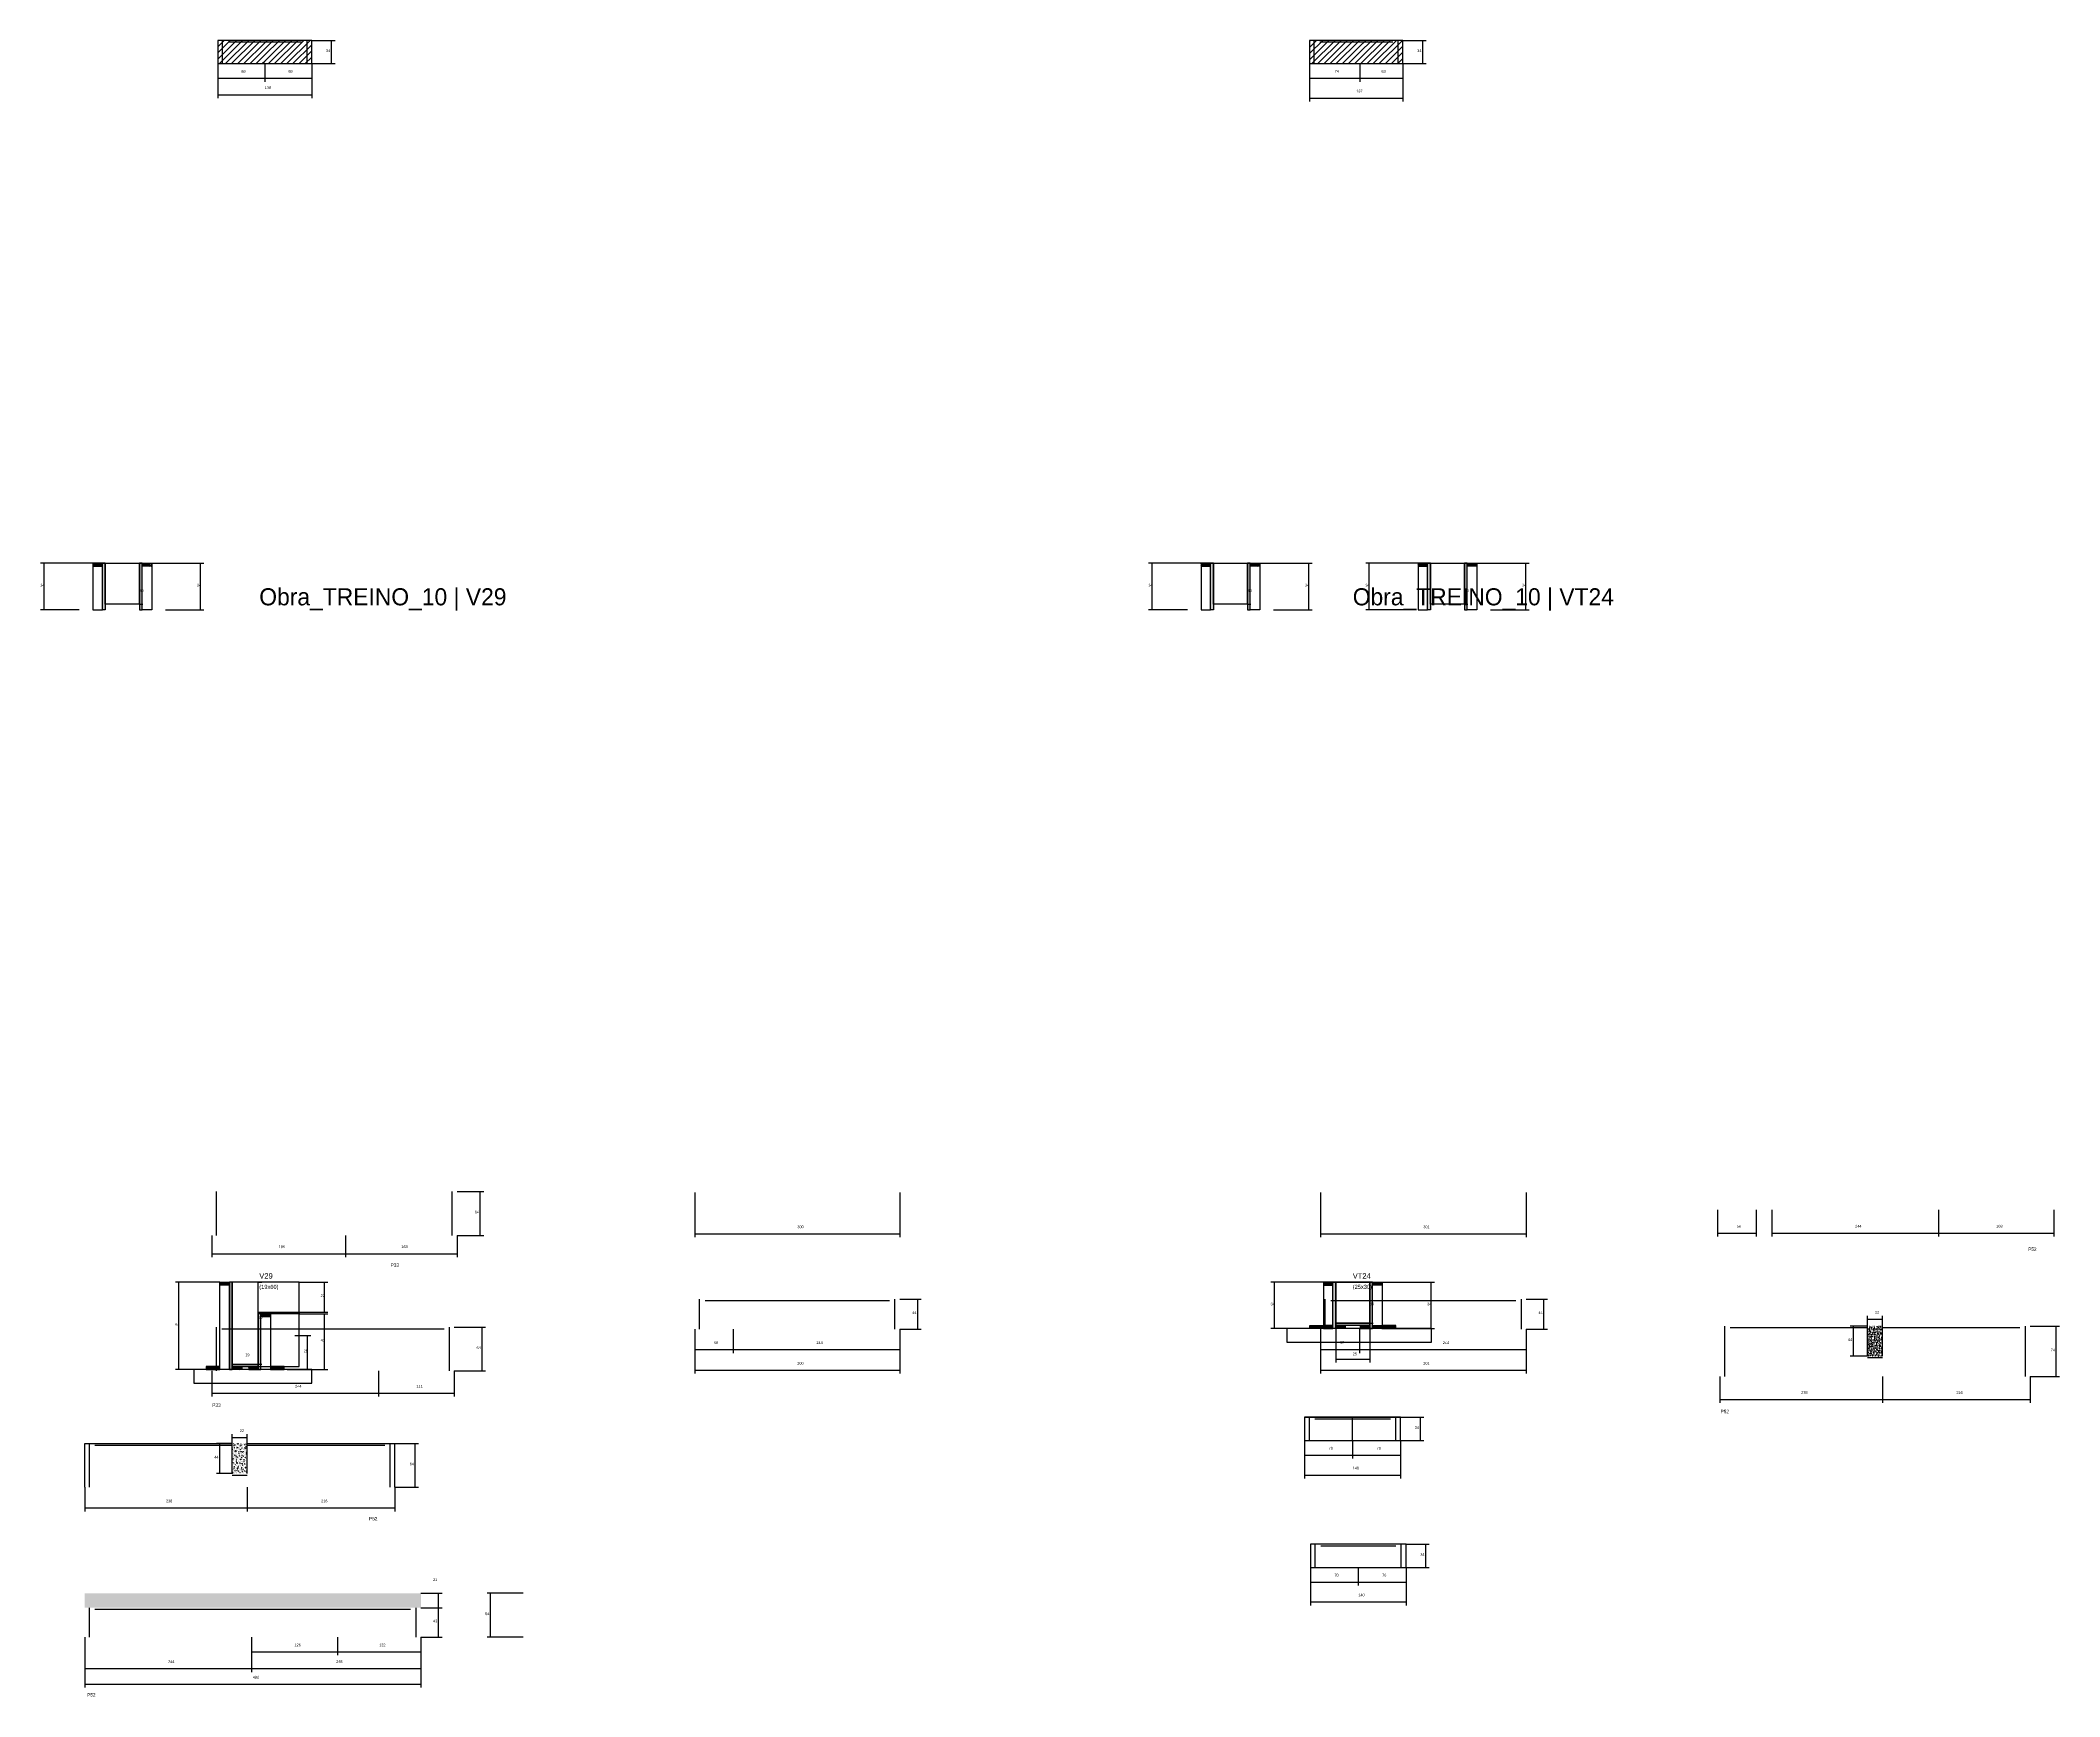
# Model space of a CAD drawing. Header units: metres. Extents: x -65046 to 21926, y -45195 to 1016.
# Drawn here: x 10880 to 13834, y -22606 to -20184 of the extents above; entities that cross this region are included whole.
import ezdxf

# ---------------------------------------------------------------- set-up
doc = ezdxf.new("R2010")
doc.units = ezdxf.units.M
for name, color, linetype in [('CONCRETO', 251, 'Continuous'), ('COTA', 241, 'Continuous'), ('Escoras', 2, 'Continuous'), ('Hachura', 253, 'Continuous'), ('LABEL_ID', 3, 'Continuous'), ('Madeira', 126, 'Continuous'), ('NOMENCLATURA', 7, 'Continuous'), ('Painéis', 200, 'Continuous'), ('SARR_2.2x7', 40, 'Continuous'), ('Texto Seção', 7, 'Continuous')]:
    doc.layers.add(name, color=color, linetype=linetype)

msp = doc.modelspace()

# ---------------------------------------------------------------- hatches: boundary and pattern name
at = {"layer": 'COTA'}
h = msp.add_hatch(dxfattribs=at)
h.set_pattern_fill('AR-CONC', scale=0.03)
h.paths.add_polyline_path([(13553.2, -22064.3), (13553.2, -22108.3), (13575.2, -22108.3), (13575.2, -22064.3)])
h = msp.add_hatch(dxfattribs=at)
h.set_pattern_fill('AR-CONC', scale=0.03)
h.paths.add_polyline_path([(11160.5, -22280.2), (11182.5, -22280.2), (11182.5, -22236.2), (11160.5, -22236.2)])
h = msp.add_hatch(dxfattribs=at)
h.set_pattern_fill('AR-CONC', scale=0.03)
h.paths.add_polyline_path([(10944.5, -22455.3), (10944.5, -22476.5), (11436.5, -22476.5), (11436.5, -22455.3)])
at = {"layer": 'Hachura'}
h = msp.add_hatch(dxfattribs=at)
h.set_pattern_fill('ANSI31', scale=2)
h.paths.add_polyline_path([(11139.3, -20183.5), (11139.3, -20217.5), (11208.1, -20217.5), (11208.1, -20183.5)])
h = msp.add_hatch(dxfattribs=at)
h.set_pattern_fill('ANSI31', scale=2)
h.paths.add_polyline_path([(11208.1, -20183.5), (11208.1, -20217.5), (11276.9, -20217.5), (11276.9, -20183.5)])
h = msp.add_hatch(dxfattribs=at)
h.set_pattern_fill('ANSI31', scale=2)
h.paths.add_polyline_path([(12736.7, -20183.5), (12736.7, -20217.5), (12810.6, -20217.5), (12810.6, -20183.5)])
h = msp.add_hatch(dxfattribs=at)
h.set_pattern_fill('ANSI31', scale=2)
h.paths.add_polyline_path([(12810.6, -20183.5), (12810.6, -20217.5), (12873.5, -20217.5), (12873.5, -20183.5)])
h = msp.add_hatch(dxfattribs=at)
h.set_pattern_fill('ANSI31', scale=0.5)
h.paths.add_polyline_path([(10970.6, -20952.9), (10970.6, -20948.5), (10970.6, -20948.5), (10956.6, -20948.5), (10956.6, -20948.5), (10956.6, -20952.9), (10956.6, -20952.9), (10970.6, -20952.9)])
h = msp.add_hatch(color=8, dxfattribs=at)
h.dxf.hatch_style = 1
h.paths.add_polyline_path([(10970.6, -20948.5), (10974.6, -20948.5), (10974.6, -20948.5), (10974.6, -21016.5), (10974.6, -21016.5), (10970.6, -21016.5), (10970.6, -21016.5), (10970.6, -20948.5)])
h = msp.add_hatch(color=8, dxfattribs=at)
h.dxf.hatch_style = 1
h.paths.add_polyline_path([(11028.6, -20948.5), (11024.6, -20948.5), (11024.6, -20948.5), (11024.6, -21016.5), (11024.6, -21016.5), (11028.6, -21016.5), (11028.6, -21016.5), (11028.6, -20948.5)])
h = msp.add_hatch(dxfattribs=at)
h.set_pattern_fill('ANSI31', scale=0.5)
h.paths.add_polyline_path([(11028.6, -20952.9), (11028.6, -20948.5), (11028.6, -20948.5), (11042.6, -20948.5), (11042.6, -20948.5), (11042.6, -20952.9), (11042.6, -20952.9), (11028.6, -20952.9)])
h = msp.add_hatch(dxfattribs=at)
h.set_pattern_fill('ANSI31', scale=0.5)
h.paths.add_polyline_path([(12592, -20952.9), (12592, -20948.5), (12592, -20948.5), (12578, -20948.5), (12578, -20948.5), (12578, -20952.9), (12578, -20952.9), (12592, -20952.9)])
h = msp.add_hatch(color=8, dxfattribs=at)
h.dxf.hatch_style = 1
h.paths.add_polyline_path([(12592, -20948.5), (12596, -20948.5), (12596, -20948.5), (12596, -21016.5), (12596, -21016.5), (12592, -21016.5), (12592, -21016.5), (12592, -20948.5)])
h = msp.add_hatch(color=8, dxfattribs=at)
h.dxf.hatch_style = 1
h.paths.add_polyline_path([(12650, -20948.5), (12646, -20948.5), (12646, -20948.5), (12646, -21016.5), (12646, -21016.5), (12650, -21016.5), (12650, -21016.5), (12650, -20948.5)])
h = msp.add_hatch(dxfattribs=at)
h.set_pattern_fill('ANSI31', scale=0.5)
h.paths.add_polyline_path([(12650, -20952.9), (12650, -20948.5), (12650, -20948.5), (12664, -20948.5), (12664, -20948.5), (12664, -20952.9), (12664, -20952.9), (12650, -20952.9)])
h = msp.add_hatch(dxfattribs=at)
h.set_pattern_fill('ANSI31', scale=0.5)
h.paths.add_polyline_path([(12909.6, -20952.9), (12909.6, -20948.5), (12909.6, -20948.5), (12895.6, -20948.5), (12895.6, -20948.5), (12895.6, -20952.9), (12895.6, -20952.9), (12909.6, -20952.9)])
h = msp.add_hatch(color=8, dxfattribs=at)
h.dxf.hatch_style = 1
h.paths.add_polyline_path([(12909.6, -20948.5), (12913.6, -20948.5), (12913.6, -20948.5), (12913.6, -21016.5), (12913.6, -21016.5), (12909.6, -21016.5), (12909.6, -21016.5), (12909.6, -20948.5)])
h = msp.add_hatch(color=8, dxfattribs=at)
h.dxf.hatch_style = 1
h.paths.add_polyline_path([(12967.6, -20948.5), (12963.6, -20948.5), (12963.6, -20948.5), (12963.6, -21016.5), (12963.6, -21016.5), (12967.6, -21016.5), (12967.6, -21016.5), (12967.6, -20948.5)])
h = msp.add_hatch(dxfattribs=at)
h.set_pattern_fill('ANSI31', scale=0.5)
h.paths.add_polyline_path([(12967.6, -20952.9), (12967.6, -20948.5), (12967.6, -20948.5), (12981.6, -20948.5), (12981.6, -20948.5), (12981.6, -20952.9), (12981.6, -20952.9), (12967.6, -20952.9)])
h = msp.add_hatch(dxfattribs=at)
h.set_pattern_fill('ANSI31', scale=0.5)
h.paths.add_polyline_path([(11142.5, -22004.4), (11142.5, -22000), (11142.5, -22000), (11156.5, -22000), (11156.5, -22000), (11156.5, -22004.4), (11156.5, -22004.4), (11142.5, -22004.4)])
h = msp.add_hatch(color=8, dxfattribs=at)
h.dxf.hatch_style = 1
h.paths.add_polyline_path([(11160.5, -22000), (11156.5, -22000), (11156.5, -22000), (11156.5, -22128), (11156.5, -22128), (11160.5, -22128), (11160.5, -22128), (11160.5, -22000)])
h = msp.add_hatch(dxfattribs=at)
h.set_pattern_fill('ANSI31', scale=0.5)
h.paths.add_polyline_path([(12771, -22004.4), (12771, -22000), (12771, -22000), (12757, -22000), (12757, -22000), (12757, -22004.4), (12757, -22004.4), (12771, -22004.4)])
h = msp.add_hatch(color=8, dxfattribs=at)
h.dxf.hatch_style = 1
h.paths.add_polyline_path([(12771, -22000), (12775, -22000), (12775, -22000), (12775, -22068), (12775, -22068), (12771, -22068), (12771, -22068), (12771, -22000)])
h = msp.add_hatch(color=8, dxfattribs=at)
h.dxf.hatch_style = 1
h.paths.add_polyline_path([(12829, -22000), (12825, -22000), (12825, -22000), (12825, -22068), (12825, -22068), (12829, -22068), (12829, -22068), (12829, -22000)])
h = msp.add_hatch(dxfattribs=at)
h.set_pattern_fill('ANSI31', scale=0.5)
h.paths.add_polyline_path([(12829, -22004.4), (12829, -22000), (12829, -22000), (12843, -22000), (12843, -22000), (12843, -22004.4), (12843, -22004.4), (12829, -22004.4)])
h = msp.add_hatch(color=8, dxfattribs=at)
h.dxf.hatch_style = 1
h.paths.add_polyline_path([(11198.5, -22046.4), (11198.5, -22044), (11198.5, -22044), (11258.5, -22044), (11258.5, -22044), (11258.5, -22046.4), (11258.5, -22046.4), (11198.5, -22046.4)])
h = msp.add_hatch(color=8, dxfattribs=at)
h.dxf.hatch_style = 1
h.paths.add_polyline_path([(11202.5, -22046.4), (11198.5, -22046.4), (11198.5, -22046.4), (11198.5, -22128), (11198.5, -22128), (11202.5, -22128), (11202.5, -22128), (11202.5, -22046.4)])
h = msp.add_hatch(dxfattribs=at)
h.set_pattern_fill('ANSI31', scale=0.5)
h.paths.add_polyline_path([(11202.5, -22050.8), (11202.5, -22046.4), (11202.5, -22046.4), (11216.5, -22046.4), (11216.5, -22046.4), (11216.5, -22050.8), (11216.5, -22050.8), (11202.5, -22050.8)])
h = msp.add_hatch(dxfattribs=at)
h.set_pattern_fill('ANSI31', scale=0.5)
h.paths.add_polyline_path([(12737, -22068), (12737, -22063.6), (12737, -22063.6), (12757, -22063.6), (12757, -22063.6), (12757, -22068), (12757, -22068), (12737, -22068)])
h = msp.add_hatch(dxfattribs=at)
h.set_pattern_fill('ANSI31', scale=0.5)
h.paths.add_polyline_path([(12771, -22068), (12771, -22063.6), (12771, -22063.6), (12757, -22063.6), (12757, -22063.6), (12757, -22068), (12757, -22068), (12771, -22068)])
h = msp.add_hatch(color=8, dxfattribs=at)
h.dxf.hatch_style = 1
h.paths.add_polyline_path([(12775, -22063.6), (12775, -22060), (12775, -22060), (12825, -22060), (12825, -22060), (12825, -22063.6), (12825, -22063.6), (12775, -22063.6)])
h = msp.add_hatch(dxfattribs=at)
h.set_pattern_fill('ANSI31', scale=0.5)
h.paths.add_polyline_path([(12775, -22068), (12775, -22063.6), (12775, -22063.6), (12789, -22063.6), (12789, -22063.6), (12789, -22068), (12789, -22068), (12775, -22068)])
h = msp.add_hatch(dxfattribs=at)
h.set_pattern_fill('ANSI31', scale=0.5)
h.paths.add_polyline_path([(12825, -22068), (12825, -22063.6), (12825, -22063.6), (12811, -22063.6), (12811, -22063.6), (12811, -22068), (12811, -22068), (12825, -22068)])
h = msp.add_hatch(dxfattribs=at)
h.set_pattern_fill('ANSI31', scale=0.5)
h.paths.add_polyline_path([(12829, -22068), (12829, -22063.6), (12829, -22063.6), (12843, -22063.6), (12843, -22063.6), (12843, -22068), (12843, -22068), (12829, -22068)])
h = msp.add_hatch(dxfattribs=at)
h.set_pattern_fill('ANSI31', scale=0.5)
h.paths.add_polyline_path([(12863, -22068), (12863, -22063.6), (12863, -22063.6), (12843, -22063.6), (12843, -22063.6), (12843, -22068), (12843, -22068), (12863, -22068)])
h = msp.add_hatch(dxfattribs=at)
h.set_pattern_fill('ANSI31', scale=0.5)
h.paths.add_polyline_path([(11142.5, -22128), (11142.5, -22123.6), (11142.5, -22123.6), (11122.5, -22123.6), (11122.5, -22123.6), (11122.5, -22128), (11122.5, -22128), (11142.5, -22128)])
h = msp.add_hatch(color=8, dxfattribs=at)
h.dxf.hatch_style = 1
h.paths.add_polyline_path([(11160.5, -22123.6), (11160.5, -22120), (11160.5, -22120), (11198.5, -22120), (11198.5, -22120), (11198.5, -22123.6), (11198.5, -22123.6), (11160.5, -22123.6)])
h = msp.add_hatch(dxfattribs=at)
h.set_pattern_fill('ANSI31', scale=0.5)
h.paths.add_polyline_path([(11160.5, -22128), (11160.5, -22123.6), (11160.5, -22123.6), (11174.5, -22123.6), (11174.5, -22123.6), (11174.5, -22128), (11174.5, -22128), (11160.5, -22128)])
h = msp.add_hatch(dxfattribs=at)
h.set_pattern_fill('ANSI31', scale=0.5)
h.paths.add_polyline_path([(11198.5, -22128), (11198.5, -22123.6), (11198.5, -22123.6), (11184.5, -22123.6), (11184.5, -22123.6), (11184.5, -22128), (11184.5, -22128), (11198.5, -22128)])
h = msp.add_hatch(dxfattribs=at)
h.set_pattern_fill('ANSI31', scale=0.5)
h.paths.add_polyline_path([(11236.5, -22128), (11236.5, -22123.6), (11236.5, -22123.6), (11216.5, -22123.6), (11216.5, -22123.6), (11216.5, -22128), (11216.5, -22128), (11236.5, -22128)])

# ---------------------------------------------------------------- linework, layer by layer
at = {"layer": 'CONCRETO'}
for points in [[(10974.6, -20948.5), (10974.6, -20948.5), (10974.6, -20948.5), (10974.6, -20948.5), (11024.6, -20948.5), (11024.6, -20948.5), (11024.6, -20948.5), (11024.6, -21008.5), (10974.6, -21008.5), (10974.6, -20948.5)], [(12596, -20948.5), (12596, -20948.5), (12596, -20948.5), (12596, -20948.5), (12646, -20948.5), (12646, -20948.5), (12646, -20948.5), (12646, -21008.5), (12596, -21008.5), (12596, -20948.5)], [(12913.6, -20948.5), (12913.6, -20948.5), (12913.6, -20948.5), (12913.6, -20948.5), (12963.6, -20948.5), (12963.6, -20948.5), (12963.6, -20948.5), (12963.6, -21008.5), (12913.6, -21008.5), (12913.6, -20948.5)], [(11198.5, -22044), (11258.5, -22044), (11258.5, -22000), (11198.5, -22000), (11198.5, -22000), (11160.5, -22000), (11160.5, -22123.6), (11160.5, -22123.6), (11160.5, -22120), (11198.5, -22120)], [(11160.5, -22123.6), (11258.5, -22123.6), (11258.5, -22000), (11160.5, -22000)], [(12775, -22000), (12775, -22000), (12775, -22000), (12775, -22000), (12825, -22000), (12825, -22000), (12825, -22000), (12825, -22060), (12775, -22060), (12775, -22000)], [(12775, -22060), (12825, -22060), (12825, -22000), (12775, -22000)]]:
    msp.add_lwpolyline(points, close=True, dxfattribs=at)
at = {"layer": 'COTA'}
for p, q in [((11276.9, -20183.5), (11310.9, -20183.5)), ((11305.9, -20217.5), (11305.9, -20183.5)), ((12873.5, -20183.5), (12907.4, -20183.5)), ((12902.4, -20217.5), (12902.4, -20183.5)), ((11139.3, -20217.5), (11139.3, -20268.1)), ((11139.3, -20217.5), (11139.3, -20243.9)), ((11139.3, -20238.9), (11208.1, -20238.9)), ((11208.1, -20217.5), (11208.1, -20243.9)), ((11208.1, -20217.5), (11208.1, -20243.9)), ((11208.1, -20238.9), (11276.9, -20238.9)), ((11276.9, -20217.5), (11310.9, -20217.5)), ((11276.9, -20217.5), (11276.9, -20268.1)), ((11276.9, -20217.5), (11276.9, -20243.9)), ((12736.7, -20217.5), (12736.7, -20273)), ((12736.7, -20217.5), (12736.7, -20243.9)), ((12736.7, -20238.9), (12810.6, -20238.9)), ((12810.6, -20217.5), (12810.6, -20243.9)), ((12810.6, -20217.5), (12810.6, -20243.9)), ((12810.6, -20238.9), (12873.5, -20238.9)), ((12873.5, -20217.5), (12907.4, -20217.5)), ((12873.5, -20217.5), (12873.5, -20273)), ((12873.5, -20217.5), (12873.5, -20243.9)), ((11139.3, -20263.1), (11276.9, -20263.1)), ((12736.7, -20268), (12873.5, -20268)), ((10974.6, -20948.5), (10880, -20948.5)), ((10885, -21016.5), (10885, -20948.5)), ((11024.6, -21008.5), (11024.6, -20948.5)), ((11024.6, -20948.5), (11029.6, -20948.5)), ((11042.6, -20948.5), (11119.1, -20948.5)), ((11114.1, -21016.5), (11114.1, -20948.5)), ((12596, -20948.5), (12501.3, -20948.5)), ((12506.3, -21016.5), (12506.3, -20948.5)), ((12646, -21008.5), (12646, -20948.5)), ((12646, -20948.5), (12651, -20948.5)), ((12664, -20948.5), (12740.5, -20948.5)), ((12735.5, -21016.5), (12735.5, -20948.5)), ((12913.6, -20948.5), (12818.9, -20948.5)), ((12823.9, -21016.5), (12823.9, -20948.5)), ((12963.6, -21008.5), (12963.6, -20948.5)), ((12963.6, -20948.5), (12968.6, -20948.5)), ((12981.6, -20948.5), (13058.1, -20948.5)), ((13053.1, -21016.5), (13053.1, -20948.5)), ((10936.6, -21016.5), (10880, -21016.5)), ((11024.6, -21008.5), (11029.6, -21008.5)), ((11062.6, -21016.5), (11119.1, -21016.5)), ((12558, -21016.5), (12501.3, -21016.5)), ((12646, -21008.5), (12651, -21008.5)), ((12684, -21016.5), (12740.5, -21016.5)), ((12875.6, -21016.5), (12818.9, -21016.5)), ((12963.6, -21008.5), (12968.6, -21008.5)), ((13001.6, -21016.5), (13058.1, -21016.5)), ((11489.4, -21867.7), (11528.4, -21867.7)), ((11523.4, -21931.7), (11523.4, -21867.7)), ((11837.2, -21869.2), (11837.2, -21934.4)), ((12137.2, -21869.2), (12137.2, -21934.4)), ((12752.7, -21869.2), (12752.7, -21934.4)), ((13053.7, -21869.2), (13053.7, -21934.4)), ((13333.7, -21894.4), (13333.7, -21933.4)), ((13390.2, -21894.4), (13390.2, -21933.4)), ((13413.2, -21894.4), (13413.2, -21933.4)), ((13657.2, -21894.4), (13657.2, -21933.4)), ((13657.2, -21894.4), (13657.2, -21933.4)), ((13825.7, -21894.4), (13825.7, -21933.4)), ((11130.4, -21931.7), (11130.4, -21963.6)), ((11326.4, -21931.7), (11326.4, -21963.6)), ((11326.4, -21931.7), (11326.4, -21963.6)), ((11489.4, -21931.7), (11489.4, -21963.6)), ((11489.4, -21931.7), (11528.4, -21931.7)), ((11837.2, -21929.4), (12137.2, -21929.4)), ((12752.7, -21929.4), (13053.7, -21929.4)), ((13333.7, -21928.4), (13390.2, -21928.4)), ((13413.2, -21928.4), (13657.2, -21928.4)), ((13657.2, -21928.4), (13825.7, -21928.4)), ((11130.4, -21958.6), (11326.4, -21958.6)), ((11326.4, -21958.6), (11489.4, -21958.6)), ((11142.5, -22000), (11077.5, -22000)), ((11082.5, -22128), (11082.5, -22000)), ((11198.5, -22120), (11198.5, -22000)), ((11198.5, -22000), (11203.5, -22000)), ((11258.5, -22000), (11300.2, -22000)), ((11295.2, -22044), (11295.2, -22000)), ((12775, -22000), (12680.3, -22000)), ((12685.3, -22068), (12685.3, -22000)), ((12825, -22060), (12825, -22000)), ((12825, -22000), (12830, -22000)), ((12843, -22000), (12919.5, -22000)), ((12914.5, -22068), (12914.5, -22000)), ((12137.2, -22024.8), (12168.4, -22024.8)), ((12163.4, -22068.8), (12163.4, -22024.8)), ((13053.7, -22024.8), (13084.8, -22024.8)), ((13079.8, -22068.8), (13079.8, -22024.8)), ((11258.5, -22044), (11300.2, -22044)), ((11258.5, -22046.4), (11300.2, -22046.4)), ((11295.2, -22128), (11295.2, -22046.4)), ((11485.4, -22066.1), (11531, -22066.1)), ((11526, -22130.1), (11526, -22066.1)), ((11837.2, -22068.8), (11837.2, -22134)), ((11837.2, -22068.8), (11837.2, -22103.9)), ((11893.2, -22068.8), (11893.2, -22103.9)), ((11893.2, -22068.8), (11893.2, -22103.9)), ((12137.2, -22068.8), (12137.2, -22134)), ((12137.2, -22068.8), (12137.2, -22103.9)), ((12137.2, -22068.8), (12168.4, -22068.8)), ((12737, -22068), (12680.3, -22068)), ((12752.7, -22068.8), (12752.7, -22134)), ((12752.7, -22068.8), (12752.7, -22103.9)), ((12775, -22063.6), (12775, -22117.7)), ((12809.7, -22068.8), (12809.7, -22103.9)), ((12809.7, -22068.8), (12809.7, -22103.9)), ((12825, -22060), (12830, -22060)), ((12825, -22063.6), (12825, -22117.7)), ((12863, -22068), (12919.5, -22068)), ((13053.7, -22068.8), (13053.7, -22134)), ((13053.7, -22068.8), (13053.7, -22103.9)), ((13053.7, -22068.8), (13084.8, -22068.8)), ((13553.2, -22064.3), (13527.6, -22064.3)), ((13532.6, -22108.3), (13532.6, -22064.3)), ((13553.2, -22108.3), (13553.2, -22049.2)), ((13553.2, -22054.2), (13575.2, -22054.2)), ((13575.2, -22108.3), (13575.2, -22049.2)), ((13791.2, -22064.3), (13834.3, -22064.3)), ((13829.3, -22138.3), (13829.3, -22064.3)), ((11251.8, -22078.1), (11275.4, -22078.1)), ((11270.4, -22128), (11270.4, -22078.1)), ((11837.2, -22098.9), (11893.2, -22098.9)), ((11893.2, -22098.9), (12137.2, -22098.9)), ((12752.7, -22098.9), (12809.7, -22098.9)), ((12809.7, -22098.9), (13053.7, -22098.9)), ((11142.5, -22128), (11077.5, -22128)), ((11160.5, -22128), (11160.5, -22115)), ((11160.5, -22120), (11198.5, -22120)), ((11198.5, -22128), (11198.5, -22115)), ((11198.5, -22120), (11203.5, -22120)), ((11240.9, -22128), (11300.2, -22128)), ((11251.8, -22128), (11275.4, -22128)), ((11837.2, -22129), (12137.2, -22129)), ((12752.7, -22129), (13053.7, -22129)), ((12775, -22112.7), (12825, -22112.7)), ((13553.2, -22108.3), (13527.6, -22108.3)), ((11130.4, -22130.1), (11130.4, -22167.5)), ((11374.4, -22130.1), (11374.4, -22167.5)), ((11374.4, -22130.1), (11374.4, -22167.5)), ((11485.4, -22130.1), (11485.4, -22167.5)), ((11485.4, -22130.1), (11531, -22130.1)), ((13337.2, -22138.3), (13337.2, -22176.9)), ((13575.2, -22138.3), (13575.2, -22176.9)), ((13575.2, -22138.3), (13575.2, -22176.9)), ((13791.2, -22138.3), (13834.3, -22138.3)), ((13791.2, -22138.3), (13791.2, -22176.9)), ((11130.4, -22162.5), (11374.4, -22162.5)), ((11374.4, -22162.5), (11485.4, -22162.5)), ((13337.2, -22171.9), (13575.2, -22171.9)), ((13575.2, -22171.9), (13791.2, -22171.9)), ((12870, -22197.8), (12903.9, -22197.8)), ((12898.9, -22231.8), (12898.9, -22197.8)), ((11160.5, -22236.2), (11137.2, -22236.2)), ((11142.2, -22280.2), (11142.2, -22236.2)), ((11160.5, -22236.2), (11160.5, -22222.4)), ((11160.5, -22227.4), (11182.5, -22227.4)), ((11182.5, -22236.2), (11182.5, -22222.4)), ((11398.5, -22236.2), (11433.2, -22236.2)), ((11428.2, -22300.2), (11428.2, -22236.2)), ((12870, -22231.8), (12903.9, -22231.8)), ((10944.5, -22300.2), (10944.5, -22335.5)), ((11160.5, -22280.2), (11137.2, -22280.2)), ((11182.5, -22300.2), (11182.5, -22335.5)), ((11182.5, -22300.2), (11182.5, -22335.5)), ((11398.5, -22300.2), (11398.5, -22335.5)), ((11398.5, -22300.2), (11433.2, -22300.2)), ((10944.5, -22330.5), (11182.5, -22330.5)), ((11182.5, -22330.5), (11398.5, -22330.5)), ((12878, -22383.5), (12912, -22383.5)), ((12907, -22417.5), (12907, -22383.5)), ((12878, -22417.5), (12912, -22417.5)), ((11436.5, -22455.3), (11467.4, -22455.3)), ((11436.5, -22476.5), (11467.4, -22476.5)), ((11436.5, -22476.5), (11467.4, -22476.5)), ((11462.4, -22476.5), (11462.4, -22455.3)), ((11462.4, -22519.3), (11462.4, -22476.5)), ((11586.3, -22455.3), (11533.5, -22455.3)), ((11538.5, -22519.3), (11538.5, -22455.3)), ((10944.5, -22519.3), (10944.5, -22570.5)), ((10944.5, -22519.3), (10944.5, -22593.2)), ((11188.5, -22519.3), (11188.5, -22570.5)), ((11188.5, -22519.3), (11188.5, -22570.5)), ((11188.5, -22519.3), (11188.5, -22546)), ((11188.5, -22541), (11314.5, -22541)), ((11314.5, -22519.3), (11314.5, -22546)), ((11314.5, -22519.3), (11314.5, -22546)), ((11314.5, -22541), (11436.5, -22541)), ((11436.5, -22519.3), (11436.5, -22570.5)), ((11436.5, -22519.3), (11467.4, -22519.3)), ((11436.5, -22519.3), (11436.5, -22593.2)), ((11436.5, -22519.3), (11436.5, -22546)), ((11586.3, -22519.3), (11533.5, -22519.3)), ((10944.5, -22565.5), (11188.5, -22565.5)), ((11188.5, -22565.5), (11436.5, -22565.5)), ((10944.5, -22588.2), (11436.5, -22588.2))]:
    msp.add_line(p, q, dxfattribs=at)
at = {"layer": 'Escoras'}
for p, q in [((12729.6, -22231.8), (12729.6, -22287.3)), ((12729.6, -22231.8), (12729.6, -22258.2)), ((12799.8, -22231.8), (12799.8, -22258.2)), ((12799.8, -22231.8), (12799.8, -22258.2)), ((12870, -22231.8), (12870, -22287.3)), ((12870, -22231.8), (12870, -22258.2)), ((12729.6, -22253.2), (12799.8, -22253.2)), ((12799.8, -22253.2), (12870, -22253.2)), ((12729.6, -22282.3), (12870, -22282.3)), ((12738.1, -22417.5), (12738.1, -22473)), ((12738.1, -22417.5), (12738.1, -22443.9)), ((12808.1, -22417.5), (12808.1, -22443.9)), ((12808.1, -22417.5), (12808.1, -22443.9)), ((12878, -22417.5), (12878, -22473)), ((12878, -22417.5), (12878, -22443.9)), ((12738.1, -22438.9), (12808.1, -22438.9)), ((12808.1, -22438.9), (12878, -22438.9)), ((12738.1, -22468), (12878, -22468))]:
    msp.add_line(p, q, dxfattribs=at)
at = {"layer": 'Madeira'}
for points in [[(10970.6, -20952.9), (10970.6, -20948.5), (10956.6, -20948.5), (10956.6, -20952.9)], [(10970.6, -20948.5), (10956.6, -20948.5), (10956.6, -21016.5), (10970.6, -21016.5)], [(11028.6, -20952.9), (11028.6, -20948.5), (11042.6, -20948.5), (11042.6, -20952.9)], [(11028.6, -20948.5), (11042.6, -20948.5), (11042.6, -21016.5), (11028.6, -21016.5)], [(12592, -20952.9), (12592, -20948.5), (12578, -20948.5), (12578, -20952.9)], [(12592, -20948.5), (12578, -20948.5), (12578, -21016.5), (12592, -21016.5)], [(12650, -20952.9), (12650, -20948.5), (12664, -20948.5), (12664, -20952.9)], [(12650, -20948.5), (12664, -20948.5), (12664, -21016.5), (12650, -21016.5)], [(12909.6, -20952.9), (12909.6, -20948.5), (12895.6, -20948.5), (12895.6, -20952.9)], [(12909.6, -20948.5), (12895.6, -20948.5), (12895.6, -21016.5), (12909.6, -21016.5)], [(12967.6, -20952.9), (12967.6, -20948.5), (12981.6, -20948.5), (12981.6, -20952.9)], [(12967.6, -20948.5), (12981.6, -20948.5), (12981.6, -21016.5), (12967.6, -21016.5)], [(11142.5, -22004.4), (11142.5, -22000), (11156.5, -22000), (11156.5, -22004.4)], [(11142.5, -22000), (11156.5, -22000), (11156.5, -22128), (11142.5, -22128)], [(12771, -22004.4), (12771, -22000), (12757, -22000), (12757, -22004.4)], [(12771, -22000), (12757, -22000), (12757, -22068), (12771, -22068)], [(12829, -22004.4), (12829, -22000), (12843, -22000), (12843, -22004.4)], [(12829, -22000), (12843, -22000), (12843, -22068), (12829, -22068)], [(11202.5, -22050.8), (11202.5, -22046.4), (11216.5, -22046.4), (11216.5, -22050.8)], [(11202.5, -22046.4), (11216.5, -22046.4), (11216.5, -22128), (11202.5, -22128)], [(12703.5, -22088), (12915.1, -22088), (12915.1, -22068), (12703.5, -22068)], [(12737, -22068), (12737, -22063.6), (12757, -22063.6), (12757, -22068)], [(12771, -22068), (12771, -22063.6), (12757, -22063.6), (12757, -22068)], [(12775, -22068), (12775, -22063.6), (12789, -22063.6), (12789, -22068)], [(12825, -22068), (12825, -22063.6), (12811, -22063.6), (12811, -22068)], [(12829, -22068), (12829, -22063.6), (12843, -22063.6), (12843, -22068)], [(12863, -22068), (12863, -22063.6), (12843, -22063.6), (12843, -22068)], [(11104.1, -22148), (11277.1, -22148), (11277.1, -22128), (11104.1, -22128)], [(11142.5, -22128), (11142.5, -22123.6), (11122.5, -22123.6), (11122.5, -22128)], [(11160.5, -22128), (11160.5, -22123.6), (11174.5, -22123.6), (11174.5, -22128)], [(11198.5, -22128), (11198.5, -22123.6), (11184.5, -22123.6), (11184.5, -22128)], [(11236.5, -22128), (11236.5, -22123.6), (11216.5, -22123.6), (11216.5, -22128)]]:
    msp.add_lwpolyline(points, close=True, dxfattribs=at)
at = {"layer": 'Painéis'}
for p, q in [((11156.5, -22128), (11156.5, -22000)), ((12775, -22068), (12775, -22000)), ((12825, -22068), (12825, -22000)), ((11198.5, -22044), (11258.5, -22044)), ((11198.5, -22128), (11198.5, -22046.4)), ((12775, -22060), (12825, -22060)), ((12775, -22063.6), (12775, -22060)), ((12825, -22063.6), (12825, -22060)), ((11160.5, -22120), (11198.5, -22120)), ((11160.5, -22123.6), (11160.5, -22120)), ((11198.5, -22123.6), (11198.5, -22120)), ((12729.6, -22197.8), (12870, -22197.8)), ((12799.8, -22231.8), (12799.8, -22197.8)), ((12870, -22231.8), (12870, -22197.8)), ((10944.5, -22236.2), (11160.5, -22236.2)), ((10944.5, -22300.2), (10944.5, -22236.2)), ((11160.5, -22280.2), (11160.5, -22236.2)), ((11182.5, -22236.2), (11398.5, -22236.2)), ((11182.5, -22280.2), (11182.5, -22236.2)), ((11398.5, -22300.2), (11398.5, -22236.2)), ((12729.6, -22231.8), (12870, -22231.8))]:
    msp.add_line(p, q, dxfattribs=at)
for points in [[(11139.3, -20217.5), (11276.9, -20217.5), (11276.9, -20183.5), (11139.3, -20183.5)], [(12736.7, -20217.5), (12873.5, -20217.5), (12873.5, -20183.5), (12736.7, -20183.5)], [(10970.6, -20948.5), (10974.6, -20948.5), (10974.6, -21016.5), (10970.6, -21016.5)], [(11028.6, -20948.5), (11024.6, -20948.5), (11024.6, -21016.5), (11028.6, -21016.5)], [(12592, -20948.5), (12596, -20948.5), (12596, -21016.5), (12592, -21016.5)], [(12650, -20948.5), (12646, -20948.5), (12646, -21016.5), (12650, -21016.5)], [(12909.6, -20948.5), (12913.6, -20948.5), (12913.6, -21016.5), (12909.6, -21016.5)], [(12967.6, -20948.5), (12963.6, -20948.5), (12963.6, -21016.5), (12967.6, -21016.5)], [(11160.5, -22000), (11156.5, -22000), (11156.5, -22128), (11160.5, -22128)], [(12771, -22000), (12775, -22000), (12775, -22068), (12771, -22068)], [(12829, -22000), (12825, -22000), (12825, -22068), (12829, -22068)], [(11198.5, -22046.4), (11198.5, -22044), (11258.5, -22044), (11258.5, -22046.4)], [(11202.5, -22046.4), (11198.5, -22046.4), (11198.5, -22128), (11202.5, -22128)], [(12775, -22063.6), (12775, -22060), (12825, -22060), (12825, -22063.6)], [(11160.5, -22123.6), (11160.5, -22120), (11198.5, -22120), (11198.5, -22123.6)], [(12729.6, -22231.8), (12870, -22231.8), (12870, -22197.8), (12729.6, -22197.8)], [(12738.1, -22417.5), (12878, -22417.5), (12878, -22383.5), (12738.1, -22383.5)]]:
    msp.add_lwpolyline(points, close=True, dxfattribs=at)
at = {"layer": 'SARR_2.2x7'}
for p, q in [((11146.3, -20217.5), (11146.3, -20183.5)), ((11154.3, -20185.7), (11208.1, -20185.7)), ((11208.1, -20185.7), (11261.9, -20185.7)), ((11269.9, -20217.5), (11269.9, -20183.5)), ((12743.7, -20217.5), (12743.7, -20183.5)), ((12751.7, -20185.7), (12810.6, -20185.7)), ((12810.6, -20185.7), (12858.5, -20185.7)), ((12866.5, -20217.5), (12866.5, -20183.5)), ((11137.4, -21931.7), (11137.4, -21867.7)), ((11482.4, -21931.7), (11482.4, -21867.7)), ((11844.2, -22068.8), (11844.2, -22024.8)), ((11852.2, -22027), (11893.2, -22027)), ((11893.2, -22027), (12122.2, -22027)), ((12130.2, -22068.8), (12130.2, -22024.8)), ((12759.7, -22068.8), (12759.7, -22024.8)), ((12767.7, -22027), (12809.7, -22027)), ((12809.7, -22027), (13038.7, -22027)), ((13046.7, -22068.8), (13046.7, -22024.8)), ((11137.4, -22130.1), (11137.4, -22066.1)), ((11145.4, -22068.3), (11374.4, -22068.3)), ((11374.4, -22068.3), (11470.4, -22068.3)), ((11478.4, -22130.1), (11478.4, -22066.1)), ((13344.2, -22138.3), (13344.2, -22064.3)), ((13352.2, -22066.5), (13553.2, -22066.5)), ((13575.2, -22066.5), (13776.2, -22066.5)), ((13784.2, -22138.3), (13784.2, -22064.3)), ((13553.2, -22110.5), (13575.2, -22110.5)), ((12736.6, -22231.8), (12736.6, -22197.8)), ((12744.6, -22200), (12799.8, -22200)), ((12799.8, -22200), (12855, -22200)), ((12863, -22231.8), (12863, -22197.8)), ((10951.5, -22300.2), (10951.5, -22236.2)), ((10959.5, -22238.4), (11160.5, -22238.4)), ((11182.5, -22238.4), (11383.5, -22238.4)), ((11391.5, -22300.2), (11391.5, -22236.2)), ((11160.5, -22282.4), (11182.5, -22282.4)), ((12745.1, -22417.5), (12745.1, -22383.5)), ((12753.1, -22385.7), (12808.1, -22385.7)), ((12808.1, -22385.7), (12863, -22385.7)), ((12871, -22417.5), (12871, -22383.5)), ((10951.5, -22519.3), (10951.5, -22476.5)), ((10959.5, -22478.7), (11188.5, -22478.7)), ((11188.5, -22478.7), (11421.5, -22478.7)), ((11429.5, -22519.3), (11429.5, -22476.5))]:
    msp.add_line(p, q, dxfattribs=at)

# ---------------------------------------------------------------- texts
at = {"layer": 'COTA'}
for s, p in [('34', (11297.7, -20200.5)), ('34', (12894.2, -20200.5)), ('69', (11173.7, -20230.8)), ('69', (11242.5, -20230.8)), ('74', (12773.6, -20230.7)), ('63', (12842, -20230.8)), ('138', (11208.1, -20254.8)), ('137', (12805.1, -20259.7)), ('34', (10879.5, -20982.5)), ('30', (11024.6, -20990.5)), ('34', (11108.6, -20982.5)), ('34', (12500.8, -20982.5)), ('30', (12646, -20990.5)), ('34', (12730, -20982.5)), ('34', (12818.4, -20982.5)), ('30', (12963.6, -20990.5)), ('34', (13047.6, -20982.5)), ('64', (11515.3, -21899.7)), ('300', (11987.2, -21921.2)), ('301', (12903.2, -21921.2)), ('56', (13362, -21920.3)), ('244', (13535.2, -21920.3)), ('168', (13741.5, -21920.3)), ('196', (11228.4, -21950.4)), ('163', (11407.9, -21950.3)), ('22', (11289.7, -22022)), ('34', (12679.8, -22034)), ('30', (12825, -22034)), ('34', (12909, -22034)), ('64', (11077, -22064)), ('60', (11198.5, -22054)), ('44', (12155.3, -22046.8)), ('44', (13071.7, -22046.8)), ('22', (13564.2, -22046.2)), ('25', (11264.9, -22103)), ('41', (11289.7, -22087.2)), ('64', (11517.9, -22098.1)), ('56', (11865.2, -22090.8)), ('244', (12015.2, -22090.8)), ('57', (12781.2, -22090.8)), ('244', (12931.7, -22090.8)), ('44', (13524.5, -22086.3)), ('74', (13821.3, -22101.3)), ('19', (11179.5, -22108.5)), ('300', (11987.2, -22120.8)), ('25', (12800, -22107.2)), ('301', (12903.2, -22120.8)), ('244', (11252.4, -22154.4)), ('111', (11429.9, -22154.5)), ('238', (13456.2, -22163.6)), ('216', (13683.2, -22163.8)), ('22', (11171.5, -22219.4)), ('34', (12890.7, -22214.8)), ('44', (11134.1, -22258.2)), ('64', (11420.1, -22268.2)), ('238', (11063.5, -22322.3)), ('216', (11290.5, -22322.4)), ('34', (12898.8, -22400.5)), ('21', (11454.3, -22437.5)), ('64', (11530.4, -22487.3)), ('43', (11454.3, -22497.9)), ('126', (11251.5, -22532.9)), ('122', (11375.5, -22532.9)), ('244', (11066.5, -22557.5)), ('248', (11312.5, -22557.4)), ('492', (11190.5, -22580.1))]:
    msp.add_text(s, height=4, dxfattribs=at).set_placement(p)
at = {"layer": 'Escoras'}
for s, p in [('70', (12764.7, -22245.1)), ('70', (12834.9, -22245.1)), ('140', (12799.8, -22274.2)), ('70', (12773.1, -22430.8)), ('70', (12843, -22430.8)), ('140', (12808.1, -22459.7))]:
    msp.add_text(s, height=4, dxfattribs=at).set_placement(p)
at = {"layer": 'LABEL_ID'}
for s, p in [('Obra_TREINO_10 | V29', (11200, -21010)), ('Obra_TREINO_10 | VT24', (12800, -21010))]:
    msp.add_text(s, height=25, dxfattribs=at).set_placement(p)
at = {"layer": 'NOMENCLATURA'}
for s, p in [('P52', (13788.3, -21954.4)), ('P33', (11392.2, -21977.7)), ('P33', (11131.2, -22182.6)), ('P52', (13338.3, -22191.9)), ('P52', (11360.6, -22348.7)), ('P52', (10948.1, -22606.4))]:
    msp.add_text(s, height=5, dxfattribs=at).set_placement(p)
at = {"layer": 'Texto Seção'}
for s, height, p in [('V29', 8, (11200, -21995)), ('(19x60)', 6, (11200, -22010)), ('VT24', 8, (12800, -21995)), ('(25x30)', 6, (12800, -22010))]:
    msp.add_text(s, height=height, dxfattribs=at).set_placement(p)

doc.saveas('drawing.dxf')
